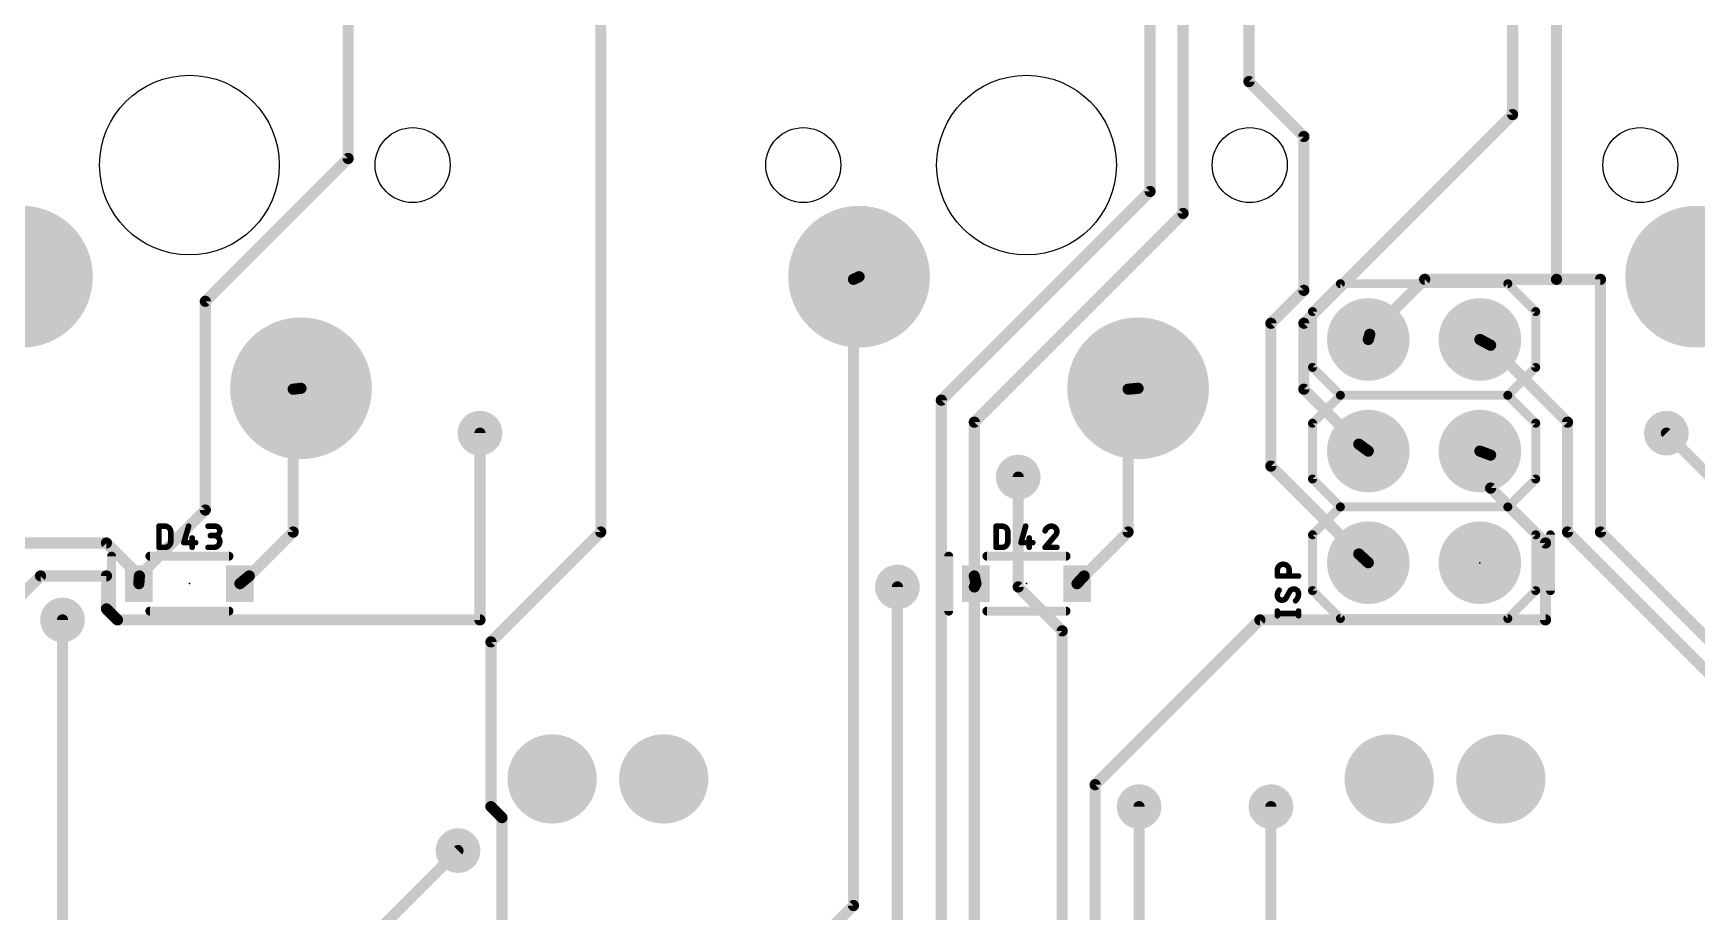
# Model space of a CAD drawing. Extents: x -10 to 314, y -10 to 86.
# Drawn here: x 144.08 to 181.94, y 21.11 to 41.1 of the extents above; entities that cross this region are included whole.
import ezdxf

# ---------------------------------------------------------------- set-up
doc = ezdxf.new("R2010")
doc.units = 0
for name, color, linetype in [('1', 12, 'CONTINUOUS'), ('17', 110, 'CONTINUOUS'), ('18', 110, 'CONTINUOUS'), ('20', 31, 'CONTINUOUS'), ('21', 253, 'CONTINUOUS'), ('23', 53, 'CONTINUOUS'), ('25', 253, 'CONTINUOUS'), ('51', 253, 'CONTINUOUS')]:
    doc.layers.add(name, color=color, linetype=linetype)

# ---------------------------------------------------------------- blocks, each defined once
blk = doc.blocks.new('RECT')
blk.add_solid([(-0.5, -0.5), (0.5, -0.5), (-0.5, 0.5), (0.5, 0.5)])
blk = doc.blocks.new('ROUNDP')
at = {"const_width": 0.5}
blk.add_lwpolyline([(0, -0.25, 1), (0, 0.25, 1), (0, -0.25)], format="xyb", dxfattribs=at)
blk = doc.blocks.new('ROUNDV')
at = {"const_width": 0.5}
blk.add_lwpolyline([(0, -0.25, 1), (0, 0.25, 1), (0, -0.25)], format="xyb", dxfattribs=at)

msp = doc.modelspace()

# ---------------------------------------------------------------- linework, layer by layer
at = {"layer": '1', "const_width": 0.254}
for points in [[(177.75, 39.25), (177.75, 58.75)], [(157, 55.75), (157, 29.75)], [(178.75, 35.5), (178.75, 55.5)], [(169.5, 52.75), (169.5, 37.5)], [(171.75, 40), (171.75, 52.75)], [(151.25, 47.625), (151.25, 38.25)], [(170.25, 37), (170.25, 47.5)], [(173, 38.75), (171.75, 40)], [(173, 34.5), (177.75, 39.25)], [(173, 35.25), (173, 38.75)], [(151.25, 38.25), (148, 35)], [(169.5, 37.5), (164.75, 32.75)], [(165.5, 32.25), (170.25, 37)], [(162.75, 35.5), (162.8775, 35.56)], [(162.75, 35.5), (162.75, 21.25)], [(175.75, 35.5), (174.5, 34.25)], [(178.75, 35.5), (175.75, 35.5)], [(179.75, 35.5), (178.75, 35.5)], [(179.75, 29.75), (179.75, 35.5)], [(172.25, 34.5), (173, 35.25)], [(148, 35), (148, 30.25)], [(172.25, 31.25), (172.25, 34.5)], [(173, 33), (173, 34.5)], [(174.5, 34.25), (174.4663, 34.1313)], [(177.25, 34), (177.0062, 34.1313)], [(179, 32.25), (177.25, 34)], [(150, 33), (150.1775, 33.02)], [(150, 33), (150, 29.75)], [(169, 33), (169.2275, 33.02)], [(169, 33), (169, 29.75)], [(174.25, 31.75), (173, 33)], [(164.75, 32.75), (164.75, 15.5)], [(165.5, 28.75), (165.5, 32.25)], [(179, 29.75), (179, 32.25)], [(154.25, 32), (154.25, 27.75)], [(174.25, 31.75), (174.4663, 31.5913)], [(182.25, 31), (181.25, 32)], [(177.25, 31.5), (177.0062, 31.5913)], [(177.25, 31.5), (177.25, 30.75)], [(166.5, 31), (166.5, 28.5)], [(174.25, 29.25), (172.25, 31.25)], [(177.25, 30.75), (178.5, 29.5)], [(148, 30.25), (146.5, 28.75)], [(135.25, 29.5), (145.75, 29.5)], [(145.75, 29.5), (146.5, 28.75)], [(150, 29.75), (149, 28.75)], [(157, 29.75), (154.5, 27.25)], [(169, 29.75), (168, 28.75)], [(178.5, 29.5), (178.5, 27.75)], [(182.75, 26), (179, 29.75)], [(183.5, 26), (179.75, 29.75)], [(174.25, 29.25), (174.4663, 29.0513)], [(144.25, 28.75), (142, 26.5)], [(145.75, 28.75), (144.25, 28.75)], [(145.75, 28), (145.75, 28.75)], [(146.5, 28.75), (146.4875, 28.575)], [(149, 28.75), (148.7875, 28.575)], [(165.5, 28.75), (165.5375, 28.575)], [(168, 28.75), (167.8375, 28.575)], [(163.75, 28.5), (163.75, 15.25)], [(165.5, 28.5), (165.5375, 28.575)], [(165.5, 28.5), (165.5, 14.25)], [(166.5, 28.5), (167.5, 27.5)], [(146, 27.75), (145.75, 28)], [(144.75, 27.75), (144.75, -1.25)], [(154.25, 27.75), (146, 27.75)], [(172, 27.75), (168.25, 24)], [(178.5, 27.75), (172, 27.75)], [(154.5, 27.25), (154.5, 23.5)], [(167.5, 27.5), (167.5, 4.5)], [(168.25, 24), (168.25, 1.25)], [(154.5, 23.5), (154.75, 23.25)], [(169.25, 23.5), (169.25, 19.25)], [(172.25, 23.5), (172.25, 19.5)], [(154.75, 23.25), (154.75, 18)], [(148, 16.75), (153.75, 22.5)], [(162.75, 21.25), (157.5, 16)]]:
    msp.add_lwpolyline(points, dxfattribs=at)
at = {"layer": '1', "const_width": 0.127}
for points in [[(171.7949, 40.0449, 1), (171.7051, 39.9551)], [(171.6865, 40, 1), (171.8135, 40)], [(177.7949, 39.2051, 1), (177.7051, 39.2949)], [(177.6865, 39.25, 1), (177.8135, 39.25)], [(173.0635, 38.75, 1), (172.9365, 38.75)], [(172.9551, 38.7051, 1), (173.0449, 38.7949)], [(151.1865, 38.25, 1), (151.3135, 38.25)], [(151.2949, 38.2051, 1), (151.2051, 38.2949)], [(169.4365, 37.5, 1), (169.5635, 37.5)], [(169.5449, 37.4551, 1), (169.4551, 37.5449)], [(170.2949, 36.9551, 1), (170.2051, 37.0449)], [(170.1865, 37, 1), (170.3135, 37)], [(162.8135, 35.5, 1), (162.6865, 35.5)], [(162.723, 35.5575, 1), (162.777, 35.4425)], [(162.9045, 35.5025, 1), (162.8505, 35.6175)], [(175.75, 35.5635, 1), (175.75, 35.4365)], [(175.7949, 35.4551, 1), (175.7051, 35.5449)], [(178.75, 35.5635, 1), (178.75, 35.4365)], [(178.75, 35.4365, 1), (178.75, 35.5635)], [(179.8135, 35.5, 1), (179.6865, 35.5)], [(179.75, 35.4365, 1), (179.75, 35.5635)], [(172.9365, 35.25, 1), (173.0635, 35.25)], [(173.0449, 35.2051, 1), (172.9551, 35.2949)], [(178.6865, 35.5, 1), (178.8135, 35.5)], [(148.0635, 35, 1), (147.9365, 35)], [(147.9551, 35.0449, 1), (148.0449, 34.9551)], [(172.3135, 34.5, 1), (172.1865, 34.5)], [(172.2051, 34.5449, 1), (172.2949, 34.4551)], [(173.0635, 34.5, 1), (172.9365, 34.5)], [(172.9551, 34.5449, 1), (173.0449, 34.4551)], [(174.4052, 34.1486, 1), (174.5273, 34.1139)], [(174.4551, 34.2949, 1), (174.5449, 34.2051)], [(174.5611, 34.2326, 1), (174.4389, 34.2674)], [(177.0364, 34.1872, 1), (176.9761, 34.0753)], [(177.2949, 34.0449, 1), (177.2051, 33.9551)], [(177.2199, 33.9441, 1), (177.2801, 34.0559)], [(150.0635, 33, 1), (149.9365, 33)], [(149.9929, 33.0631, 1), (150.0071, 32.9369)], [(150.1846, 32.9569, 1), (150.1704, 33.0831)], [(169.0635, 33, 1), (168.9365, 33)], [(168.9944, 33.0633, 1), (169.0056, 32.9367)], [(169.2331, 32.9567, 1), (169.2219, 33.0833)], [(173.0449, 33.0449, 1), (172.9551, 32.9551)], [(172.9365, 33, 1), (173.0635, 33)], [(164.8135, 32.75, 1), (164.6865, 32.75)], [(164.7051, 32.7949, 1), (164.7949, 32.7051)], [(165.5635, 32.25, 1), (165.4365, 32.25)], [(165.4551, 32.2949, 1), (165.5449, 32.2051)], [(179.0635, 32.25, 1), (178.9365, 32.25)], [(178.9551, 32.2051, 1), (179.0449, 32.2949)], [(154.3135, 32, 1), (154.1865, 32)], [(174.2876, 31.8012, 1), (174.2124, 31.6988)], [(174.2051, 31.7051, 1), (174.2949, 31.7949)], [(181.2949, 32.0449, 1), (181.2051, 31.9551)], [(174.4287, 31.5401, 1), (174.5038, 31.6424)], [(177.0285, 31.6507, 1), (176.984, 31.5318)], [(177.3135, 31.5, 1), (177.1865, 31.5)], [(177.2277, 31.4405, 1), (177.2723, 31.5595)], [(166.5635, 31, 1), (166.4365, 31)], [(172.2949, 31.2949, 1), (172.2051, 31.2051)], [(172.1865, 31.25, 1), (172.3135, 31.25)], [(177.2949, 30.7949, 1), (177.2051, 30.7051)], [(177.1865, 30.75, 1), (177.3135, 30.75)], [(147.9365, 30.25, 1), (148.0635, 30.25)], [(148.0449, 30.2051, 1), (147.9551, 30.2949)], [(145.7949, 29.5449, 1), (145.7051, 29.4551)], [(145.75, 29.4365, 1), (145.75, 29.5635)], [(149.9365, 29.75, 1), (150.0635, 29.75)], [(150.0449, 29.7051, 1), (149.9551, 29.7949)], [(156.9365, 29.75, 1), (157.0635, 29.75)], [(157.0449, 29.7051, 1), (156.9551, 29.7949)], [(168.9365, 29.75, 1), (169.0635, 29.75)], [(169.0449, 29.7051, 1), (168.9551, 29.7949)], [(178.5635, 29.5, 1), (178.4365, 29.5)], [(178.4551, 29.4551, 1), (178.5449, 29.5449)], [(179.0449, 29.7949, 1), (178.9551, 29.7051)], [(178.9365, 29.75, 1), (179.0635, 29.75)], [(179.7949, 29.7949, 1), (179.7051, 29.7051)], [(179.6865, 29.75, 1), (179.8135, 29.75)], [(174.293, 29.2968, 1), (174.207, 29.2032)], [(174.2051, 29.2051, 1), (174.2949, 29.2949)], [(174.4233, 29.0045, 1), (174.5092, 29.098)], [(144.25, 28.8135, 1), (144.25, 28.6865)], [(144.2949, 28.7051, 1), (144.2051, 28.7949)], [(145.8135, 28.75, 1), (145.6865, 28.75)], [(145.75, 28.6865, 1), (145.75, 28.8135)], [(146.4551, 28.7949, 1), (146.5449, 28.7051)], [(146.5633, 28.7455, 1), (146.4367, 28.7545)], [(146.4551, 28.7051, 1), (146.5449, 28.7949)], [(148.9551, 28.7949, 1), (149.0449, 28.7051)], [(149.0404, 28.701, 1), (148.9596, 28.799)], [(165.5621, 28.7633, 1), (165.4379, 28.7367)], [(165.4365, 28.75, 1), (165.5635, 28.75)], [(167.9551, 28.7949, 1), (168.0449, 28.7051)], [(168.0465, 28.7068, 1), (167.9535, 28.7932)], [(146.4242, 28.5795, 1), (146.5508, 28.5705)], [(148.7471, 28.624, 1), (148.8279, 28.526)], [(163.8135, 28.5, 1), (163.6865, 28.5)], [(165.5635, 28.5, 1), (165.4365, 28.5)], [(165.4432, 28.5284, 1), (165.5568, 28.4716)], [(165.4754, 28.5617, 1), (165.5996, 28.5883)], [(165.5943, 28.5466, 1), (165.4807, 28.6034)], [(166.5449, 28.5449, 1), (166.4551, 28.4551)], [(166.4365, 28.5, 1), (166.5635, 28.5)], [(167.791, 28.6182, 1), (167.884, 28.5318)], [(145.7949, 28.0449, 1), (145.7051, 27.9551)], [(145.6865, 28, 1), (145.8135, 28)], [(144.8135, 27.75, 1), (144.6865, 27.75)], [(146, 27.8135, 1), (146, 27.6865)], [(145.9551, 27.7051, 1), (146.0449, 27.7949)], [(154.1865, 27.75, 1), (154.3135, 27.75)], [(154.25, 27.6865, 1), (154.25, 27.8135)], [(172, 27.8135, 1), (172, 27.6865)], [(172.0449, 27.7051, 1), (171.9551, 27.7949)], [(178.4365, 27.75, 1), (178.5635, 27.75)], [(178.5, 27.6865, 1), (178.5, 27.8135)], [(154.5635, 27.25, 1), (154.4365, 27.25)], [(154.4551, 27.2949, 1), (154.5449, 27.2051)], [(167.5635, 27.5, 1), (167.4365, 27.5)], [(167.4551, 27.4551, 1), (167.5449, 27.5449)], [(168.3135, 24, 1), (168.1865, 24)], [(168.2051, 24.0449, 1), (168.2949, 23.9551)], [(154.5449, 23.5449, 1), (154.4551, 23.4551)], [(154.4365, 23.5, 1), (154.5635, 23.5)], [(169.3135, 23.5, 1), (169.1865, 23.5)], [(172.3135, 23.5, 1), (172.1865, 23.5)], [(154.8135, 23.25, 1), (154.6865, 23.25)], [(154.7051, 23.2051, 1), (154.7949, 23.2949)], [(153.7949, 22.4551, 1), (153.7051, 22.5449)], [(162.6865, 21.25, 1), (162.8135, 21.25)], [(162.7949, 21.2051, 1), (162.7051, 21.2949)]]:
    msp.add_lwpolyline(points, format="xyb", dxfattribs=at)
at = {"layer": '20'}
for centre, radius in [((147.6375, 38.1), 2.0447), ((166.6875, 38.1), 2.0447), ((152.7175, 38.1), 0.8534), ((161.6075, 38.1), 0.8534), ((171.7675, 38.1), 0.8534), ((180.6575, 38.1), 0.8534)]:
    msp.add_circle(centre, radius, dxfattribs=at)
at = {"layer": '21', "const_width": 0.2032}
for points in [[(173.1963, 34.7662), (173.8313, 35.4013)], [(173.8313, 35.4013), (177.6413, 35.4013)], [(178.2763, 34.7662), (177.6413, 35.4013)], [(173.1963, 33.4963), (173.1963, 34.7662)], [(178.2763, 33.4963), (178.2763, 34.7662)], [(173.8313, 32.8612), (173.1963, 33.4963)], [(177.6413, 32.8612), (178.2763, 33.4963)], [(173.1963, 32.2263), (173.8313, 32.8612)], [(173.8313, 32.8612), (177.6413, 32.8612)], [(178.2763, 32.2263), (177.6413, 32.8612)], [(173.1963, 30.9563), (173.1963, 32.2263)], [(178.2763, 30.9563), (178.2763, 32.2263)], [(173.8313, 30.3213), (173.1963, 30.9563)], [(177.6413, 30.3213), (178.2763, 30.9563)], [(173.1963, 29.6863), (173.8313, 30.3213)], [(173.8313, 30.3213), (177.6413, 30.3213)], [(178.2763, 29.6863), (177.6413, 30.3213)], [(173.1963, 28.4163), (173.1963, 29.6863)], [(178.2763, 28.4163), (178.2763, 29.6863)], [(178.6113, 29.6863), (178.6113, 28.4163)], [(145.8675, 29.2), (145.8675, 27.95)], [(146.7375, 29.2), (148.5375, 29.2)], [(164.9175, 29.2), (164.9175, 27.95)], [(165.7875, 29.2), (167.5875, 29.2)], [(173.8313, 27.7813), (173.1963, 28.4163)], [(177.6413, 27.7813), (178.2763, 28.4163)], [(146.7375, 27.95), (148.5375, 27.95)], [(165.7875, 27.95), (167.5875, 27.95)], [(177.6413, 27.7813), (173.8313, 27.7813)]]:
    msp.add_lwpolyline(points, dxfattribs=at)
at = {"layer": '21', "const_width": 0.1016}
for points in [[(173.8313, 35.4521, 1), (173.8313, 35.3505)], [(173.8672, 35.3653, 1), (173.7953, 35.4372)], [(177.6772, 35.4372, 1), (177.6053, 35.3653)], [(177.6413, 35.3505, 1), (177.6413, 35.4521)], [(173.1603, 34.8022, 1), (173.2322, 34.7303)], [(173.2471, 34.7662, 1), (173.1455, 34.7662)], [(178.3271, 34.7662, 1), (178.2254, 34.7662)], [(178.2403, 34.7303, 1), (178.3122, 34.8022)], [(173.2322, 33.5322, 1), (173.1603, 33.4603)], [(173.1455, 33.4963, 1), (173.2471, 33.4963)], [(178.2254, 33.4963, 1), (178.3271, 33.4963)], [(178.3122, 33.4603, 1), (178.2403, 33.5322)], [(173.8313, 32.9121, 1), (173.8313, 32.8104)], [(173.8672, 32.8253, 1), (173.7953, 32.8972)], [(173.7953, 32.8253, 1), (173.8672, 32.8972)], [(177.6772, 32.8972, 1), (177.6053, 32.8253)], [(177.6053, 32.8972, 1), (177.6772, 32.8253)], [(177.6413, 32.8104, 1), (177.6413, 32.9121)], [(173.1603, 32.2622, 1), (173.2322, 32.1903)], [(173.2471, 32.2263, 1), (173.1455, 32.2263)], [(178.3271, 32.2263, 1), (178.2254, 32.2263)], [(178.2403, 32.1903, 1), (178.3122, 32.2622)], [(173.2322, 30.9922, 1), (173.1603, 30.9203)], [(178.3122, 30.9203, 1), (178.2403, 30.9922)], [(173.1455, 30.9563, 1), (173.2471, 30.9563)], [(178.2254, 30.9563, 1), (178.3271, 30.9563)], [(173.8313, 30.3721, 1), (173.8313, 30.2705)], [(173.8672, 30.2853, 1), (173.7953, 30.3572)], [(173.7953, 30.2853, 1), (173.8672, 30.3572)], [(177.6772, 30.3572, 1), (177.6053, 30.2853)], [(177.6053, 30.3572, 1), (177.6772, 30.2853)], [(177.6413, 30.2705, 1), (177.6413, 30.3721)], [(173.1603, 29.7222, 1), (173.2322, 29.6503)], [(173.2471, 29.6863, 1), (173.1455, 29.6863)], [(178.3271, 29.6863, 1), (178.2254, 29.6863)], [(178.2403, 29.6503, 1), (178.3122, 29.7222)], [(178.6621, 29.6863, 1), (178.5605, 29.6863)], [(145.9183, 29.2, 1), (145.8167, 29.2)], [(146.7375, 29.2508, 1), (146.7375, 29.1492)], [(148.5375, 29.1492, 1), (148.5375, 29.2508)], [(164.9683, 29.2, 1), (164.8667, 29.2)], [(165.7875, 29.2508, 1), (165.7875, 29.1492)], [(167.5875, 29.1492, 1), (167.5875, 29.2508)], [(173.2322, 28.4522, 1), (173.1603, 28.3803)], [(173.1455, 28.4163, 1), (173.2471, 28.4163)], [(178.2254, 28.4163, 1), (178.3271, 28.4163)], [(178.3122, 28.3803, 1), (178.2403, 28.4522)], [(178.5605, 28.4163, 1), (178.6621, 28.4163)], [(146.7375, 28.0008, 1), (146.7375, 27.8992)], [(148.5375, 27.8992, 1), (148.5375, 28.0008)], [(165.7875, 28.0008, 1), (165.7875, 27.8992)], [(167.5875, 27.8992, 1), (167.5875, 28.0008)], [(145.8167, 27.95, 1), (145.9183, 27.95)], [(164.8667, 27.95, 1), (164.9683, 27.95)], [(173.8313, 27.832, 1), (173.8313, 27.7305)], [(173.7953, 27.7453, 1), (173.8672, 27.8172)], [(177.6053, 27.8172, 1), (177.6772, 27.7453)], [(177.6413, 27.7305, 1), (177.6413, 27.832)]]:
    msp.add_lwpolyline(points, format="xyb", dxfattribs=at)
at = {"layer": '23'}
for p in [(177.0062, 29.0513), (147.6375, 28.575), (166.6875, 28.575)]:
    msp.add_point(p, dxfattribs=at)
at = {"layer": '25', "const_width": 0.127}
for points in [[(146.9457, 29.4005), (146.9457, 29.8831)], [(146.9457, 29.8831), (147.0797, 29.8831)], [(147.6198, 29.8831), (147.5126, 29.5077)], [(148.0612, 29.8831), (148.2221, 29.8831)], [(165.9957, 29.4005), (165.9957, 29.8831)], [(165.9957, 29.8831), (166.1297, 29.8831)], [(166.6698, 29.8831), (166.5626, 29.5077)], [(147.2138, 29.749), (147.2138, 29.5346)], [(147.5126, 29.5077), (147.7807, 29.5077)], [(147.7003, 29.615), (147.7003, 29.4005)], [(148.2221, 29.6686), (148.1148, 29.6686)], [(166.2638, 29.749), (166.2638, 29.5346)], [(166.5626, 29.5077), (166.8307, 29.5077)], [(166.7503, 29.615), (166.7503, 29.4005)], [(167.3391, 29.6686), (167.1112, 29.4005)], [(147.0797, 29.4005), (146.9457, 29.4005)], [(148.0612, 29.4005), (148.1953, 29.4005)], [(166.1297, 29.4005), (165.9957, 29.4005)], [(167.1112, 29.4005), (167.3793, 29.4005)], [(172.3962, 28.7482), (172.3962, 28.8823)], [(172.8787, 28.7482), (172.3962, 28.7482)], [(172.6643, 28.8823), (172.6643, 28.7482)], [(172.6777, 28.3994), (172.5972, 28.252)], [(172.3962, 27.8448), (172.3962, 27.952)], [(172.8787, 27.8448), (172.8787, 27.952)], [(172.3962, 27.8984), (172.8787, 27.8984)]]:
    msp.add_lwpolyline(points, dxfattribs=at)
at = {"layer": '25'}
for points, const_width in [([(146.9774, 29.8831, 1), (146.9139, 29.8831)], 0.0635), ([(146.9457, 29.9149, 1), (146.9457, 29.8514)], 0.0635), ([(147.2138, 29.749, 0.4142), (147.0797, 29.8831)], 0.127), ([(147.0797, 29.9149, 1), (147.0797, 29.8514)], 0.0635), ([(147.0797, 29.8514, 1), (147.0797, 29.9149)], 0.0635), ([(147.6504, 29.8744, 1), (147.5893, 29.8918)], 0.0635), ([(148.0612, 29.9149, 1), (148.0612, 29.8514)], 0.0635), ([(148.2221, 29.6686, 1), (148.2221, 29.8831)], 0.127), ([(148.2221, 29.9149, 1), (148.2221, 29.8514)], 0.0635), ([(148.2221, 29.8514, 1), (148.2221, 29.9149)], 0.0635), ([(166.0274, 29.8831, 1), (165.9639, 29.8831)], 0.0635), ([(165.9957, 29.9149, 1), (165.9957, 29.8514)], 0.0635), ([(166.2638, 29.749, 0.4142), (166.1297, 29.8831)], 0.127), ([(166.1297, 29.9149, 1), (166.1297, 29.8514)], 0.0635), ([(166.1297, 29.8514, 1), (166.1297, 29.9149)], 0.0635), ([(166.7004, 29.8744, 1), (166.6393, 29.8918)], 0.0635), ([(167.2587, 29.8831, 0.3252), (167.1112, 29.7759)], 0.127), ([(167.3793, 29.7624, 0.4142), (167.2587, 29.8831)], 0.127), ([(167.2587, 29.9148, 1), (167.2587, 29.8513)], 0.0635), ([(167.2587, 29.8514, 1), (167.2587, 29.9148)], 0.0635), ([(147.0797, 29.4005, 0.4142), (147.2138, 29.5346)], 0.127), ([(147.2455, 29.749, 1), (147.182, 29.749)], 0.0635), ([(147.182, 29.749, 1), (147.2455, 29.749)], 0.0635), ([(147.2455, 29.5346, 1), (147.182, 29.5346)], 0.0635), ([(147.182, 29.5346, 1), (147.2455, 29.5346)], 0.0635), ([(147.5126, 29.5395, 1), (147.5126, 29.476)], 0.0635), ([(147.4821, 29.5165, 1), (147.5431, 29.499)], 0.0635), ([(147.732, 29.615, 1), (147.6685, 29.615)], 0.0635), ([(147.7807, 29.476, 1), (147.7807, 29.5395)], 0.0635), ([(148.1148, 29.7004, 1), (148.1148, 29.6369)], 0.0635), ([(148.1953, 29.4005, 1), (148.1953, 29.6686)], 0.127), ([(148.1953, 29.7004, 1), (148.1953, 29.6369)], 0.0635), ([(148.2221, 29.7004, 1), (148.2221, 29.6369)], 0.0635), ([(148.2221, 29.6369, 1), (148.2221, 29.7004)], 0.0635), ([(166.1297, 29.4005, 0.4142), (166.2638, 29.5346)], 0.127), ([(166.2955, 29.749, 1), (166.232, 29.749)], 0.0635), ([(166.232, 29.749, 1), (166.2955, 29.749)], 0.0635), ([(166.2955, 29.5346, 1), (166.232, 29.5346)], 0.0635), ([(166.232, 29.5346, 1), (166.2955, 29.5346)], 0.0635), ([(166.5626, 29.5395, 1), (166.5626, 29.476)], 0.0635), ([(166.5321, 29.5165, 1), (166.5931, 29.499)], 0.0635), ([(166.782, 29.615, 1), (166.7185, 29.615)], 0.0635), ([(166.8307, 29.476, 1), (166.8307, 29.5395)], 0.0635), ([(167.081, 29.7856, 1), (167.1414, 29.7661)], 0.0635), ([(167.3391, 29.6686, 0.2053), (167.3793, 29.7624)], 0.127), ([(167.3172, 29.6916, 1), (167.361, 29.6456)], 0.0635), ([(167.3633, 29.648, 1), (167.3149, 29.6892)], 0.0635), ([(167.4111, 29.7624, 1), (167.3476, 29.7624)], 0.0635), ([(167.3476, 29.7624, 1), (167.4111, 29.7624)], 0.0635), ([(146.9457, 29.4322, 1), (146.9457, 29.3688)], 0.0635), ([(146.9139, 29.4005, 1), (146.9774, 29.4005)], 0.0635), ([(147.0797, 29.4322, 1), (147.0797, 29.3688)], 0.0635), ([(147.0797, 29.3688, 1), (147.0797, 29.4322)], 0.0635), ([(147.6685, 29.4005, 1), (147.732, 29.4005)], 0.0635), ([(148.0612, 29.4322, 1), (148.0612, 29.3688)], 0.0635), ([(148.1953, 29.4322, 1), (148.1953, 29.3688)], 0.0635), ([(148.1953, 29.3688, 1), (148.1953, 29.4322)], 0.0635), ([(165.9639, 29.4005, 1), (166.0274, 29.4005)], 0.0635), ([(165.9957, 29.4322, 1), (165.9957, 29.3688)], 0.0635), ([(166.1297, 29.4322, 1), (166.1297, 29.3688)], 0.0635), ([(166.1297, 29.3688, 1), (166.1297, 29.4322)], 0.0635), ([(166.7185, 29.4005, 1), (166.782, 29.4005)], 0.0635), ([(167.087, 29.4211, 1), (167.1354, 29.3799)], 0.0635), ([(167.1112, 29.4322, 1), (167.1112, 29.3688)], 0.0635), ([(167.3793, 29.3688, 1), (167.3793, 29.4322)], 0.0635), ([(172.6643, 28.8823, 1), (172.3962, 28.8823)], 0.127), ([(172.4279, 28.8823, 1), (172.3644, 28.8823)], 0.0635), ([(172.3644, 28.8823, 1), (172.4279, 28.8823)], 0.0635), ([(172.3962, 28.78, 1), (172.3962, 28.7165)], 0.0635), ([(172.3644, 28.7482, 1), (172.4279, 28.7482)], 0.0635), ([(172.696, 28.8823, 1), (172.6325, 28.8823)], 0.0635), ([(172.6325, 28.8823, 1), (172.696, 28.8823)], 0.0635), ([(172.6325, 28.7482, 1), (172.696, 28.7482)], 0.0635), ([(172.8787, 28.7165, 1), (172.8787, 28.78)], 0.0635), ([(172.4364, 28.4262, 0.1623), (172.3962, 28.3056)], 0.127), ([(172.4618, 28.4072, 1), (172.411, 28.4453)], 0.0635), ([(172.7715, 28.453, 0.2656), (172.6777, 28.3994)], 0.127), ([(172.6503, 28.4155, 1), (172.705, 28.3833)], 0.0635), ([(172.7055, 28.3842, 1), (172.6498, 28.4146)], 0.0635), ([(172.8787, 28.3458, 0.4142), (172.7715, 28.453)], 0.127), ([(172.7715, 28.4848, 1), (172.7715, 28.4213)], 0.0635), ([(172.7715, 28.4213, 1), (172.7715, 28.4848)], 0.0635), ([(172.8117, 28.1849, 0.2), (172.8787, 28.3458)], 0.127), ([(172.9105, 28.3458, 1), (172.847, 28.3458)], 0.0635), ([(172.3962, 28.3056, 0.4142), (172.5034, 28.1983)], 0.127), ([(172.4279, 28.3056, 1), (172.3644, 28.3056)], 0.0635), ([(172.3644, 28.3056, 1), (172.4279, 28.3056)], 0.0635), ([(172.4279, 27.952, 1), (172.3644, 27.952)], 0.0635), ([(172.5034, 28.1983, 0.2656), (172.5972, 28.252)], 0.127), ([(172.5034, 28.2301, 1), (172.5034, 28.1666)], 0.0635), ([(172.5034, 28.1666, 1), (172.5034, 28.2301)], 0.0635), ([(172.5694, 28.2672, 1), (172.6251, 28.2368)], 0.0635), ([(172.6246, 28.2358, 1), (172.5699, 28.2681)], 0.0635), ([(172.7894, 28.2075, 1), (172.8341, 28.1624)], 0.0635), ([(172.847, 28.3458, 1), (172.9105, 28.3458)], 0.0635), ([(172.9105, 27.952, 1), (172.847, 27.952)], 0.0635), ([(172.3962, 27.9301, 1), (172.3962, 27.8666)], 0.0635), ([(172.3644, 27.8448, 1), (172.4279, 27.8448)], 0.0635), ([(172.847, 27.8448, 1), (172.9105, 27.8448)], 0.0635), ([(172.8787, 27.8666, 1), (172.8787, 27.9301)], 0.0635)]:
    msp.add_lwpolyline(points, format="xyb", dxfattribs=dict(at, const_width=const_width))

# ---------------------------------------------------------------- block references
at = {"layer": '1', "xscale": 0.63, "yscale": 0.83}
for p in [(146.4875, 28.575), (148.7875, 28.575), (165.5375, 28.575), (167.8375, 28.575)]:
    msp.add_blockref('RECT', p, dxfattribs=at)
at = {"layer": '17'}
for p, xscale, yscale in [((143.8275, 35.56), 3.2258, 3.2258), ((162.8775, 35.56), 3.2258, 3.2258), ((181.9275, 35.56), 3.2258, 3.2258), ((150.1775, 33.02), 3.2258, 3.2258), ((169.2275, 33.02), 3.2258, 3.2258), ((155.8925, 24.13), 2.032, 2.032), ((158.4325, 24.13), 2.032, 2.032), ((174.9425, 24.13), 2.032, 2.032), ((177.4825, 24.13), 2.032, 2.032)]:
    msp.add_blockref('ROUNDP', p, dxfattribs=dict(at, xscale=xscale, yscale=yscale))
at = {"layer": '17', "xscale": 1.8796, "yscale": 1.8796, "rotation": 90}
for p in [(174.4663, 34.1313), (177.0062, 34.1313), (174.4663, 31.5913), (177.0062, 31.5913), (174.4663, 29.0513), (177.0062, 29.0513)]:
    msp.add_blockref('ROUNDP', p, dxfattribs=at)
at = {"layer": '18', "xscale": 1.016, "yscale": 1.016}
for p in [(154.25, 32), (154.25, 32), (181.25, 32), (181.25, 32), (166.5, 31), (166.5, 31), (163.75, 28.5), (163.75, 28.5), (144.75, 27.75), (144.75, 27.75), (169.25, 23.5), (169.25, 23.5), (172.25, 23.5), (172.25, 23.5), (153.75, 22.5), (153.75, 22.5)]:
    msp.add_blockref('ROUNDV', p, dxfattribs=at)
at = {"layer": '51', "xscale": 0.508, "yscale": 0.508, "rotation": 90}
for p in [(174.4663, 34.1313), (177.0062, 34.1313), (174.4663, 31.5913), (177.0062, 31.5913), (174.4663, 29.0513), (177.0062, 29.0513)]:
    msp.add_blockref('RECT', p, dxfattribs=at)

doc.saveas('drawing.dxf')
